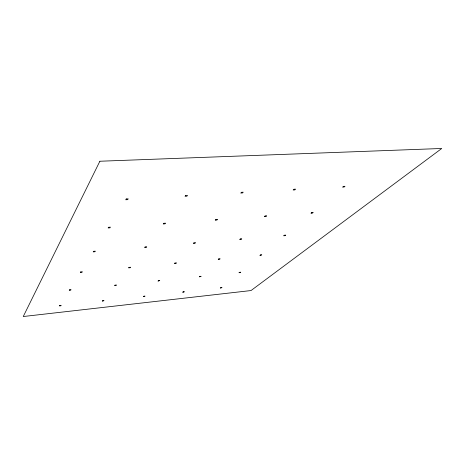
<?xml version="1.0" encoding="UTF-8"?>
<svg xmlns="http://www.w3.org/2000/svg" width="465" height="465" viewBox="0 0 465 465"><rect width="100%" height="100%" fill="white"/><g stroke="black" fill="none" stroke-linecap="round" stroke-linejoin="round"><path stroke-width="0.7" d="M99.87 161.239L23.25 316.525L251.03 290.549L441.75 148.475L99.87 161.239M59.747 305.54L59.503 305.929L60.903 305.772L61.148 305.383L59.747 305.54M69.541 289.84L69.262 290.288L70.75 290.131L71.029 289.689L69.541 289.84M80.712 271.926L80.393 272.438L81.98 272.287L82.299 271.781L80.712 271.926M93.587 251.298L93.215 251.885L94.907 251.745L95.278 251.152L93.587 251.298M108.572 227.275L108.142 227.966L109.955 227.833L110.391 227.141L108.572 227.275M126.242 198.956L125.724 199.776L127.683 199.659L128.201 198.84L126.242 198.956M102.684 300.791L102.376 301.18L104.026 300.64L102.684 300.791M115.012 285.155L114.663 285.597L116.081 285.452L116.43 285.01L115.012 285.155M129.032 267.369L128.636 267.875L130.136 267.735L130.537 267.23L129.032 267.369M145.127 246.956L144.667 247.537L146.266 247.403L146.731 246.822L145.127 246.956M163.79 223.287L163.256 223.967L164.965 223.839L165.505 223.159L163.79 223.287M185.686 195.515L185.053 196.317L186.889 196.207L187.523 195.405L185.686 195.515M143.772 296.252L143.406 296.641L145.057 296.106L143.772 296.252M158.402 280.686L157.984 281.127L159.757 280.546L158.402 280.686M174.991 263.033L174.52 263.533L175.95 263.399L176.427 262.899L174.991 263.033M193.969 242.84L193.428 243.422L194.945 243.288L195.492 242.713L193.969 242.84M215.888 219.521L215.26 220.189L216.876 220.073L217.51 219.404L215.888 219.521M241.492 192.283L240.754 193.068L242.48 192.969L243.224 192.185L241.492 192.283M183.129 291.898L182.704 292.287L184.361 291.764L183.129 291.898M199.845 276.413L199.375 276.855L201.142 276.28L199.845 276.413M218.759 258.906L218.219 259.4L219.585 259.272L220.125 258.778L218.759 258.906M240.318 238.94L239.708 239.51L241.149 239.388L241.765 238.818L240.318 238.94M265.131 215.963L264.422 216.62L265.951 216.51L266.666 215.853L265.131 215.963M293.99 189.243L293.159 190.011L294.787 189.918L295.618 189.15L293.99 189.243M220.858 287.725L220.387 288.114L222.038 287.597L220.858 287.725M239.481 272.333L238.952 272.769L240.719 272.205L239.481 272.333M260.487 254.971L259.889 255.459L261.789 254.843L260.487 254.971M284.365 235.232L283.685 235.79L285.057 235.679L285.737 235.116L284.365 235.232M311.742 212.598L310.963 213.243L312.41 213.139L313.195 212.493L311.742 212.598M343.461 186.378L342.548 187.133L344.083 187.046L344.995 186.291L343.461 186.378"/></g></svg>
